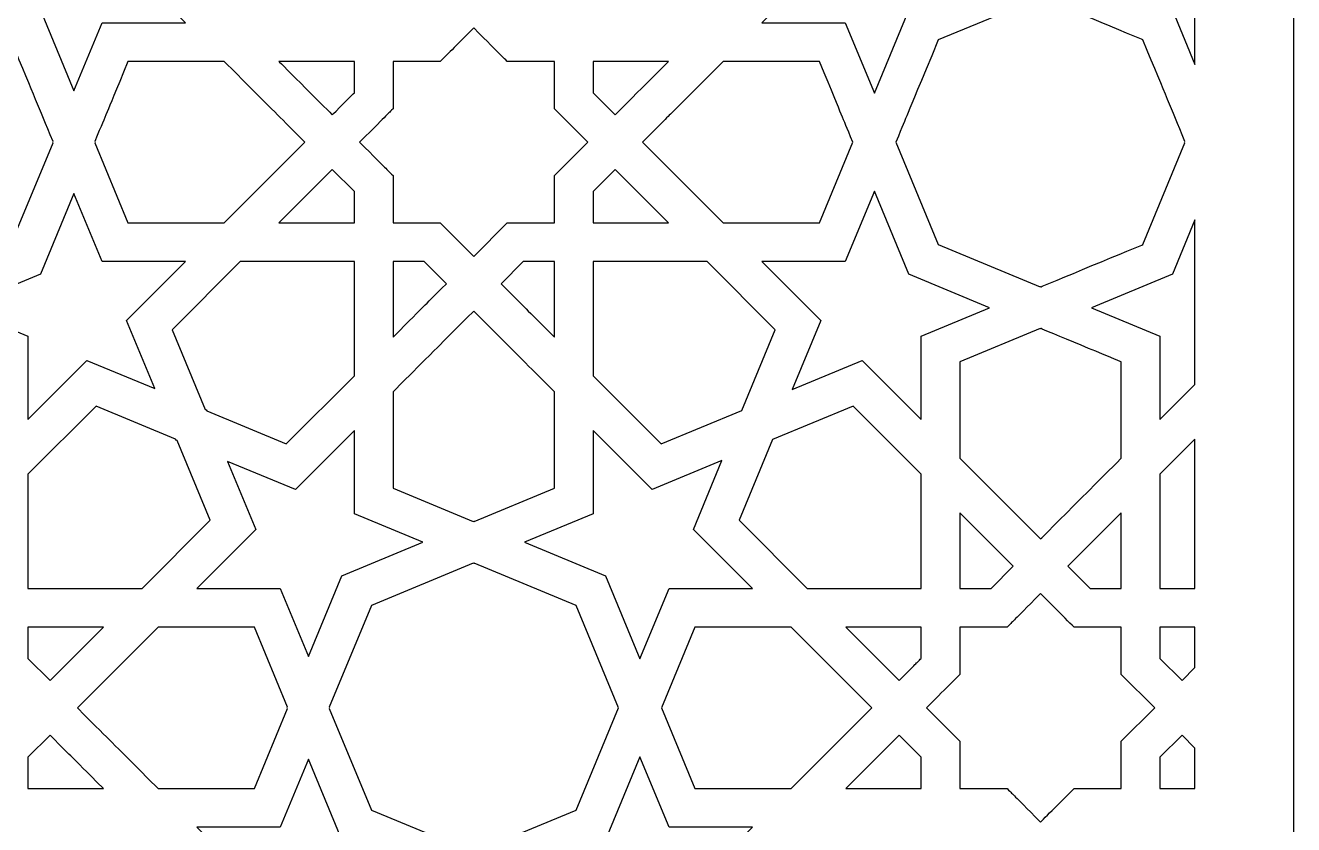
# Model space of a CAD drawing. Header units: millimetres. Extents: x -64 to 64, y -64 to 64.
# Drawn here: x 5.2 to 63.5, y -5.3 to 31.5 of the extents above; entities that cross this region are included whole.
import ezdxf

# ---------------------------------------------------------------- set-up
doc = ezdxf.new("R2010")
doc.units = ezdxf.units.MM
doc.header["$MEASUREMENT"] = 0
doc.layers.add('layer 1', color=7, linetype='Continuous')

msp = doc.modelspace()

# ---------------------------------------------------------------- linework, layer by layer
at = {"layer": 'layer 1', "color": 250}
for points, knots in [([(-63.5, 63.5), (-63.5, 63.5), (-63.5, -63.5), (-63.5, -63.5), (-63.5, -63.5), (-63.5, -63.5), (63.5, -63.5), (63.5, -63.5), (63.5, -63.5), (63.5, -63.5), (63.5, 63.5), (63.5, 63.5), (63.5, 63.5), (63.5, 63.5), (-63.5, 63.5), (-63.5, 63.5)], [0, 0, 0, 0, 0.2, 0.2, 0.2, 0.2, 0.4, 0.4, 0.4, 0.4, 0.6, 0.6, 0.6, 0.6, 1, 1, 1, 1]), ([(5.2818, 38.9008), (5.2818, 38.9008), (7.9961, 36.1848), (7.9961, 36.1848), (7.9961, 36.1848), (7.9961, 36.1848), (11.1199, 37.4798), (11.1199, 37.4798), (11.1199, 37.4798), (11.1199, 37.4798), (9.8178, 34.3327), (9.8178, 34.3327), (9.8178, 34.3327), (9.8178, 34.3327), (12.5314, 31.6174), (12.5314, 31.6174), (12.5314, 31.6174), (12.5314, 31.6174), (8.6942, 31.6174), (8.6942, 31.6174), (8.6942, 31.6174), (8.6942, 31.6174), (7.396, 28.4815), (7.396, 28.4815), (7.396, 28.4815), (7.396, 28.4815), (5.8593, 32.1945), (5.8593, 32.1945), (5.8593, 32.1945), (5.8593, 32.1945), (2.1153, 33.7471), (2.1153, 33.7471), (2.1153, 33.7471), (2.1153, 33.7471), (5.2818, 35.0594), (5.2818, 35.0594), (5.2818, 35.0594), (5.2818, 35.0594), (5.2818, 38.9008), (5.2818, 38.9008)], [0, 0, 0, 0, 0.0909091, 0.0909091, 0.0909091, 0.0909091, 0.1818182, 0.1818182, 0.1818182, 0.1818182, 0.2727273, 0.2727273, 0.2727273, 0.2727273, 0.3636364, 0.3636364, 0.3636364, 0.3636364, 0.4545455, 0.4545455, 0.4545455, 0.4545455, 0.5454545, 0.5454545, 0.5454545, 0.5454545, 0.6363636, 0.6363636, 0.6363636, 0.6363636, 0.7272727, 0.7272727, 0.7272727, 0.7272727, 0.8181818, 0.8181818, 0.8181818, 0.8181818, 1, 1, 1, 1]), ([(42.8752, 31.6174), (42.8752, 31.6174), (39.0373, 31.6174), (39.0373, 31.6174), (39.0373, 31.6174), (39.0373, 31.6174), (41.7513, 34.3327), (41.7513, 34.3327), (41.7513, 34.3327), (41.7513, 34.3327), (40.4319, 37.5214), (40.4319, 37.5214), (40.4319, 37.5214), (40.4319, 37.5214), (43.6573, 36.1848), (43.6573, 36.1848), (43.6573, 36.1848), (43.6573, 36.1848), (46.3705, 38.9008), (46.3705, 38.9008), (46.3705, 38.9008), (46.3705, 38.9008), (46.3705, 35.0594), (46.3705, 35.0594), (46.3705, 35.0594), (46.3705, 35.0594), (49.5371, 33.7471), (49.5371, 33.7471), (49.5371, 33.7471), (49.5371, 33.7471), (45.7937, 32.1945), (45.7937, 32.1945), (45.7937, 32.1945), (45.7937, 32.1945), (44.2151, 28.3806), (44.2151, 28.3806), (44.2151, 28.3806), (44.2151, 28.3806), (42.8752, 31.6174), (42.8752, 31.6174)], [0, 0, 0, 0, 0.0909091, 0.0909091, 0.0909091, 0.0909091, 0.1818182, 0.1818182, 0.1818182, 0.1818182, 0.2727273, 0.2727273, 0.2727273, 0.2727273, 0.3636364, 0.3636364, 0.3636364, 0.3636364, 0.4545455, 0.4545455, 0.4545455, 0.4545455, 0.5454545, 0.5454545, 0.5454545, 0.5454545, 0.6363636, 0.6363636, 0.6363636, 0.6363636, 0.7272727, 0.7272727, 0.7272727, 0.7272727, 0.8181818, 0.8181818, 0.8181818, 0.8181818, 1, 1, 1, 1]), ([(58.9587, 29.7018), (58.9587, 29.7018), (57.9268, 32.1945), (57.9268, 32.1945), (57.9268, 32.1945), (57.9268, 32.1945), (54.1831, 33.7471), (54.1831, 33.7471), (54.1831, 33.7471), (54.1831, 33.7471), (57.3497, 35.0594), (57.3497, 35.0594), (57.3497, 35.0594), (57.3497, 35.0594), (57.3497, 38.9008), (57.3497, 38.9008), (57.3497, 38.9008), (57.3497, 38.9008), (58.9587, 37.2907), (58.9587, 37.2907), (58.9587, 37.2907), (58.9587, 37.2907), (58.9587, 29.7018), (58.9587, 29.7018)], [0, 0, 0, 0, 0.1428571, 0.1428571, 0.1428571, 0.1428571, 0.2857143, 0.2857143, 0.2857143, 0.2857143, 0.4285714, 0.4285714, 0.4285714, 0.4285714, 0.5714286, 0.5714286, 0.5714286, 0.5714286, 0.7142857, 0.7142857, 0.7142857, 0.7142857, 1, 1, 1, 1]), ([(6.4336, 26.089), (6.4336, 26.089), (4.499, 21.4122), (4.499, 21.4122), (4.499, 21.4122), (4.4771, 21.403), (-0.1647, 19.4793), (-0.1866, 19.4705), (-0.1866, 19.4705), (-0.1866, 19.4705), (-0.2074, 19.479), (-0.2074, 19.479), (-0.2074, 19.479), (-0.2074, 19.479), (-0.2286, 19.4705), (-0.2286, 19.4705), (-0.2286, 19.4705), (-0.2286, 19.4705), (-4.9142, 21.4122), (-4.9142, 21.4122), (-4.9142, 21.4122), (-4.9142, 21.4122), (-6.8629, 26.1225), (-6.8629, 26.1225), (-6.8629, 26.1225), (-6.1969, 27.7326), (-6.664, 26.6033), (-4.9138, 30.8331), (-4.9138, 30.8331), (-4.9138, 30.8331), (-0.2074, 32.7836), (-0.2074, 32.7836), (-0.2074, 32.7836), (-0.1503, 32.76), (4.4418, 30.8568), (4.499, 30.8331), (4.499, 30.8331), (5.6504, 28.0494), (5.7291, 27.8589), (6.4336, 26.156), (6.4336, 26.156), (6.4336, 26.156), (6.4199, 26.1225), (6.4199, 26.1225), (6.4199, 26.1225), (6.4199, 26.1225), (6.4336, 26.089), (6.4336, 26.089)], [0, 0, 0, 0, 0.0769231, 0.0769231, 0.0769231, 0.0769231, 0.1538462, 0.1538462, 0.1538462, 0.1538462, 0.2307692, 0.2307692, 0.2307692, 0.2307692, 0.3076923, 0.3076923, 0.3076923, 0.3076923, 0.3846154, 0.3846154, 0.3846154, 0.3846154, 0.4615385, 0.4615385, 0.4615385, 0.4615385, 0.5384615, 0.5384615, 0.5384615, 0.5384615, 0.6153846, 0.6153846, 0.6153846, 0.6153846, 0.6923077, 0.6923077, 0.6923077, 0.6923077, 0.7692308, 0.7692308, 0.7692308, 0.7692308, 0.8461538, 0.8461538, 0.8461538, 0.8461538, 1, 1, 1, 1]), ([(58.5015, 26.089), (58.5015, 26.089), (56.5665, 21.4122), (56.5665, 21.4122), (56.5665, 21.4122), (56.5446, 21.403), (51.9031, 19.4793), (51.8813, 19.4705), (51.8813, 19.4705), (51.8813, 19.4705), (51.8601, 19.479), (51.8601, 19.479), (51.8601, 19.479), (51.8601, 19.479), (51.8393, 19.4705), (51.8393, 19.4705), (51.8393, 19.4705), (51.8393, 19.4705), (47.1533, 21.4122), (47.1533, 21.4122), (47.1533, 21.4122), (47.1533, 21.4122), (45.2046, 26.1225), (45.2046, 26.1225), (45.2046, 26.1225), (45.8706, 27.7326), (45.4036, 26.6033), (47.1537, 30.8331), (47.1537, 30.8331), (47.1537, 30.8331), (51.8601, 32.7836), (51.8601, 32.7836), (51.8601, 32.7836), (51.9172, 32.76), (56.5094, 30.8568), (56.5665, 30.8331), (56.5665, 30.8331), (57.7183, 28.0494), (57.797, 27.8589), (58.5015, 26.156), (58.5015, 26.156), (58.5015, 26.156), (58.4874, 26.1225), (58.4874, 26.1225), (58.4874, 26.1225), (58.4874, 26.1225), (58.5015, 26.089), (58.5015, 26.089)], [0, 0, 0, 0, 0.0769231, 0.0769231, 0.0769231, 0.0769231, 0.1538462, 0.1538462, 0.1538462, 0.1538462, 0.2307692, 0.2307692, 0.2307692, 0.2307692, 0.3076923, 0.3076923, 0.3076923, 0.3076923, 0.3846154, 0.3846154, 0.3846154, 0.3846154, 0.4615385, 0.4615385, 0.4615385, 0.4615385, 0.5384615, 0.5384615, 0.5384615, 0.5384615, 0.6153846, 0.6153846, 0.6153846, 0.6153846, 0.6923077, 0.6923077, 0.6923077, 0.6923077, 0.7692308, 0.7692308, 0.7692308, 0.7692308, 0.8461538, 0.8461538, 0.8461538, 0.8461538, 1, 1, 1, 1]), ([(24.2471, 29.8376), (24.6345, 30.2256), (24.3882, 29.9787), (25.7845, 31.3764), (25.7845, 31.3764), (27.1812, 29.9787), (26.9346, 30.2256), (27.3219, 29.8376), (27.3219, 29.8376), (27.3219, 29.8376), (29.4961, 29.8376), (29.4961, 29.8376), (29.4961, 29.8376), (29.4961, 29.8376), (29.4961, 27.6624), (29.4961, 27.6624), (29.4961, 27.6624), (29.8542, 27.3036), (29.5554, 27.6027), (31.0342, 26.1225), (31.0342, 26.1225), (31.0342, 26.1225), (29.4961, 24.584), (29.4961, 24.584), (29.4961, 24.584), (29.4961, 23.2911), (29.4961, 23.6986), (29.4961, 22.4084), (29.4961, 22.4084), (27.577, 22.4084), (28.0734, 22.4084), (27.3216, 22.4084), (27.3216, 22.4084), (27.3216, 22.4084), (25.7845, 20.8693), (25.7845, 20.8693), (25.7845, 20.8693), (25.7845, 20.8693), (24.2478, 22.4084), (24.2478, 22.4084), (24.2478, 22.4084), (23.4954, 22.4084), (23.9931, 22.4084), (22.0733, 22.4084), (22.0733, 22.4084), (22.0733, 23.6933), (22.0733, 23.2939), (22.0733, 24.584), (22.0733, 24.584), (21.6856, 24.9717), (21.9325, 24.7244), (20.5355, 26.1225), (20.5355, 26.1225), (22.031, 27.6186), (21.6972, 27.2849), (22.0733, 27.6613), (22.0733, 27.6613), (22.0733, 28.9546), (22.0733, 28.5468), (22.0733, 29.8376), (22.0733, 29.8376), (23.3578, 29.8376), (22.9581, 29.8376), (24.2471, 29.8376)], [0, 0, 0, 0, 0.0588235, 0.0588235, 0.0588235, 0.0588235, 0.1176471, 0.1176471, 0.1176471, 0.1176471, 0.1764706, 0.1764706, 0.1764706, 0.1764706, 0.2352941, 0.2352941, 0.2352941, 0.2352941, 0.2941176, 0.2941176, 0.2941176, 0.2941176, 0.3529412, 0.3529412, 0.3529412, 0.3529412, 0.4117647, 0.4117647, 0.4117647, 0.4117647, 0.4705882, 0.4705882, 0.4705882, 0.4705882, 0.5294118, 0.5294118, 0.5294118, 0.5294118, 0.5882353, 0.5882353, 0.5882353, 0.5882353, 0.6470588, 0.6470588, 0.6470588, 0.6470588, 0.7058824, 0.7058824, 0.7058824, 0.7058824, 0.7647059, 0.7647059, 0.7647059, 0.7647059, 0.8235294, 0.8235294, 0.8235294, 0.8235294, 0.8823529, 0.8823529, 0.8823529, 0.8823529, 1, 1, 1, 1]), ([(8.3584, 26.156), (9.017, 27.7481), (8.6907, 26.9593), (9.8817, 29.8376), (9.8817, 29.8376), (9.8817, 29.8376), (14.3094, 29.8376), (14.3094, 29.8376), (14.3094, 29.8376), (17.1916, 26.9529), (16.3858, 27.7594), (18.0217, 26.1225), (18.0217, 26.1225), (18.0217, 26.1225), (14.3094, 22.4077), (14.3094, 22.4077), (14.3094, 22.4077), (14.3094, 22.4077), (9.8817, 22.4077), (9.8817, 22.4077), (9.8817, 22.4077), (9.8817, 22.4077), (8.3584, 26.089), (8.3584, 26.089), (8.3584, 26.089), (8.3584, 26.089), (8.3725, 26.1225), (8.3725, 26.1225), (8.3725, 26.1225), (8.3725, 26.1225), (8.3584, 26.156), (8.3584, 26.156)], [0, 0, 0, 0, 0.1111111, 0.1111111, 0.1111111, 0.1111111, 0.2222222, 0.2222222, 0.2222222, 0.2222222, 0.3333333, 0.3333333, 0.3333333, 0.3333333, 0.4444444, 0.4444444, 0.4444444, 0.4444444, 0.5555556, 0.5555556, 0.5555556, 0.5555556, 0.6666667, 0.6666667, 0.6666667, 0.6666667, 0.7777778, 0.7777778, 0.7777778, 0.7777778, 1, 1, 1, 1]), ([(20.295, 28.3979), (20.2445, 28.3475), (19.3294, 27.4309), (19.2786, 27.3801), (19.2786, 27.3801), (19.2285, 27.4306), (16.8737, 29.7875), (16.8236, 29.8376), (16.8236, 29.8376), (16.8236, 29.8376), (20.295, 29.8376), (20.295, 29.8376), (20.295, 29.8376), (20.295, 29.8376), (20.295, 28.3979), (20.295, 28.3979)], [0, 0, 0, 0, 0.2, 0.2, 0.2, 0.2, 0.4, 0.4, 0.4, 0.4, 0.6, 0.6, 0.6, 0.6, 1, 1, 1, 1]), ([(34.7454, 29.8376), (34.6915, 29.7836), (32.3455, 27.4355), (32.2912, 27.3812), (32.2912, 27.3812), (32.2407, 27.4316), (31.3242, 28.3489), (31.2741, 28.399), (31.2741, 28.399), (31.2741, 28.399), (31.2741, 29.8376), (31.2741, 29.8376), (31.2741, 29.8376), (31.2741, 29.8376), (34.7454, 29.8376), (34.7454, 29.8376)], [0, 0, 0, 0, 0.2, 0.2, 0.2, 0.2, 0.4, 0.4, 0.4, 0.4, 0.6, 0.6, 0.6, 0.6, 1, 1, 1, 1]), ([(37.2597, 29.8376), (37.2597, 29.8376), (41.6878, 29.8376), (41.6878, 29.8376), (41.6878, 29.8376), (42.9242, 26.8496), (42.6233, 27.5766), (43.2248, 26.1225), (43.2248, 26.1225), (43.2248, 26.1225), (41.6878, 22.4084), (41.6878, 22.4084), (41.6878, 22.4084), (41.6878, 22.4084), (37.2597, 22.4084), (37.2597, 22.4084), (37.2597, 22.4084), (37.2597, 22.4084), (33.5481, 26.1225), (33.5481, 26.1225), (33.5481, 26.1225), (35.2912, 27.8673), (34.3535, 26.9286), (37.2597, 29.8376)], [0, 0, 0, 0, 0.1428571, 0.1428571, 0.1428571, 0.1428571, 0.2857143, 0.2857143, 0.2857143, 0.2857143, 0.4285714, 0.4285714, 0.4285714, 0.4285714, 0.5714286, 0.5714286, 0.5714286, 0.5714286, 0.7142857, 0.7142857, 0.7142857, 0.7142857, 1, 1, 1, 1]), ([(19.2786, 24.8645), (19.2786, 24.8645), (20.295, 23.8467), (20.295, 23.8467), (20.295, 23.8467), (20.295, 23.8467), (20.295, 22.4084), (20.295, 22.4084), (20.295, 22.4084), (20.295, 22.4084), (16.824, 22.4077), (16.824, 22.4077), (16.824, 22.4077), (16.824, 22.4077), (19.2786, 24.8645), (19.2786, 24.8645)], [0, 0, 0, 0, 0.2, 0.2, 0.2, 0.2, 0.4, 0.4, 0.4, 0.4, 0.6, 0.6, 0.6, 0.6, 1, 1, 1, 1]), ([(32.2908, 24.8645), (32.2908, 24.8645), (32.2912, 24.8638), (32.2912, 24.8638), (32.2912, 24.8638), (32.2912, 24.8638), (32.2915, 24.8645), (32.2915, 24.8645), (32.2915, 24.8645), (32.2915, 24.8645), (34.7454, 22.4084), (34.7454, 22.4084), (34.7454, 22.4084), (34.7454, 22.4084), (31.2741, 22.4084), (31.2741, 22.4084), (31.2741, 22.4084), (31.2741, 22.4084), (31.2741, 23.8467), (31.2741, 23.8467), (31.2741, 23.8467), (31.2741, 23.8467), (32.2908, 24.8645), (32.2908, 24.8645)], [0, 0, 0, 0, 0.1428571, 0.1428571, 0.1428571, 0.1428571, 0.2857143, 0.2857143, 0.2857143, 0.2857143, 0.4285714, 0.4285714, 0.4285714, 0.4285714, 0.5714286, 0.5714286, 0.5714286, 0.5714286, 0.7142857, 0.7142857, 0.7142857, 0.7142857, 1, 1, 1, 1]), ([(8.6942, 20.628), (8.6942, 20.628), (12.5314, 20.628), (12.5314, 20.628), (12.5314, 20.628), (12.5314, 20.628), (9.8178, 17.9126), (9.8178, 17.9126), (9.8178, 17.9126), (9.8178, 17.9126), (11.1114, 14.7863), (11.1114, 14.7863), (11.1114, 14.7863), (11.1114, 14.7863), (7.9961, 16.0778), (7.9961, 16.0778), (7.9961, 16.0778), (7.9961, 16.0778), (5.2818, 13.3618), (5.2818, 13.3618), (5.2818, 13.3618), (5.2818, 13.8458), (5.2818, 16.733), (5.2818, 17.2029), (5.2818, 17.2029), (5.2818, 17.2029), (2.1368, 18.5071), (2.1368, 18.5071), (2.1368, 18.5071), (2.1368, 18.5071), (5.8593, 20.0505), (5.8593, 20.0505), (5.8593, 20.0505), (5.8593, 20.0505), (7.396, 23.7638), (7.396, 23.7638), (7.396, 23.7638), (7.396, 23.7638), (8.6942, 20.628), (8.6942, 20.628)], [0, 0, 0, 0, 0.0909091, 0.0909091, 0.0909091, 0.0909091, 0.1818182, 0.1818182, 0.1818182, 0.1818182, 0.2727273, 0.2727273, 0.2727273, 0.2727273, 0.3636364, 0.3636364, 0.3636364, 0.3636364, 0.4545455, 0.4545455, 0.4545455, 0.4545455, 0.5454545, 0.5454545, 0.5454545, 0.5454545, 0.6363636, 0.6363636, 0.6363636, 0.6363636, 0.7272727, 0.7272727, 0.7272727, 0.7272727, 0.8181818, 0.8181818, 0.8181818, 0.8181818, 1, 1, 1, 1]), ([(46.3705, 17.2029), (46.3705, 16.7192), (46.3705, 13.8335), (46.3705, 13.3618), (46.3705, 13.3618), (46.3705, 13.3618), (43.6566, 16.0778), (43.6566, 16.0778), (43.6566, 16.0778), (43.6566, 16.0778), (40.4407, 14.7447), (40.4407, 14.7447), (40.4407, 14.7447), (40.4407, 14.7447), (41.752, 17.9119), (41.752, 17.9119), (41.752, 17.9119), (41.752, 17.9119), (39.0373, 20.6287), (39.0373, 20.6287), (39.0373, 20.6287), (39.5213, 20.6287), (42.4057, 20.6287), (42.8752, 20.6287), (42.8752, 20.6287), (42.8752, 20.6287), (44.2147, 23.8644), (44.2147, 23.8644), (44.2147, 23.8644), (44.2147, 23.8644), (45.7934, 20.0505), (45.7934, 20.0505), (45.7934, 20.0505), (45.7934, 20.0505), (49.5159, 18.5071), (49.5159, 18.5071), (49.5159, 18.5071), (49.5159, 18.5071), (46.3705, 17.2029), (46.3705, 17.2029)], [0, 0, 0, 0, 0.0909091, 0.0909091, 0.0909091, 0.0909091, 0.1818182, 0.1818182, 0.1818182, 0.1818182, 0.2727273, 0.2727273, 0.2727273, 0.2727273, 0.3636364, 0.3636364, 0.3636364, 0.3636364, 0.4545455, 0.4545455, 0.4545455, 0.4545455, 0.5454545, 0.5454545, 0.5454545, 0.5454545, 0.6363636, 0.6363636, 0.6363636, 0.6363636, 0.7272727, 0.7272727, 0.7272727, 0.7272727, 0.8181818, 0.8181818, 0.8181818, 0.8181818, 1, 1, 1, 1]), ([(58.9587, 14.9719), (58.9587, 14.9719), (57.3497, 13.3618), (57.3497, 13.3618), (57.3497, 13.3618), (57.3497, 13.8458), (57.3497, 16.733), (57.3497, 17.2029), (57.3497, 17.2029), (57.3497, 17.2029), (54.2043, 18.5071), (54.2043, 18.5071), (54.2043, 18.5071), (54.2043, 18.5071), (57.9268, 20.0505), (57.9268, 20.0505), (57.9268, 20.0505), (57.9268, 20.0505), (58.9587, 22.5432), (58.9587, 22.5432), (58.9587, 22.5432), (58.9587, 22.5432), (58.9587, 14.9719), (58.9587, 14.9719)], [0, 0, 0, 0, 0.1428571, 0.1428571, 0.1428571, 0.1428571, 0.2857143, 0.2857143, 0.2857143, 0.2857143, 0.4285714, 0.4285714, 0.4285714, 0.4285714, 0.5714286, 0.5714286, 0.5714286, 0.5714286, 0.7142857, 0.7142857, 0.7142857, 0.7142857, 1, 1, 1, 1]), ([(20.295, 20.6287), (20.295, 20.6287), (20.295, 15.3751), (20.295, 15.3751), (20.295, 15.3751), (20.295, 15.3751), (17.1644, 12.2417), (17.1644, 12.2417), (17.1644, 12.2417), (17.1644, 12.2417), (13.5033, 13.759), (13.5033, 13.759), (13.5033, 13.759), (13.5033, 13.759), (13.4849, 13.8024), (13.4849, 13.8024), (13.4849, 13.8024), (13.4849, 13.8024), (13.4345, 13.8236), (13.4345, 13.8236), (13.4345, 13.8236), (13.4345, 13.8236), (11.9151, 17.4946), (11.9151, 17.4946), (11.9151, 17.4946), (11.9151, 17.4946), (15.046, 20.628), (15.046, 20.628), (15.046, 20.628), (15.046, 20.628), (20.295, 20.6287), (20.295, 20.6287)], [0, 0, 0, 0, 0.1111111, 0.1111111, 0.1111111, 0.1111111, 0.2222222, 0.2222222, 0.2222222, 0.2222222, 0.3333333, 0.3333333, 0.3333333, 0.3333333, 0.4444444, 0.4444444, 0.4444444, 0.4444444, 0.5555556, 0.5555556, 0.5555556, 0.5555556, 0.6666667, 0.6666667, 0.6666667, 0.6666667, 0.7777778, 0.7777778, 0.7777778, 0.7777778, 1, 1, 1, 1]), ([(22.0733, 17.1542), (22.0733, 17.1542), (22.0733, 20.6287), (22.0733, 20.6287), (22.0733, 20.6287), (22.0733, 20.6287), (23.5105, 20.6287), (23.5105, 20.6287), (23.5105, 20.6287), (23.5105, 20.6287), (24.5276, 19.6106), (24.5276, 19.6106), (24.5276, 19.6106), (23.2519, 18.3339), (23.7779, 18.8602), (22.0733, 17.1542)], [0, 0, 0, 0, 0.2, 0.2, 0.2, 0.2, 0.4, 0.4, 0.4, 0.4, 0.6, 0.6, 0.6, 0.6, 1, 1, 1, 1]), ([(27.0415, 19.6106), (27.0415, 19.6106), (28.0589, 20.6287), (28.0589, 20.6287), (28.0589, 20.6287), (28.0589, 20.6287), (29.4961, 20.6287), (29.4961, 20.6287), (29.4961, 20.6287), (29.4961, 20.6287), (29.4961, 17.1542), (29.4961, 17.1542), (29.4961, 17.1542), (27.7675, 18.8842), (28.321, 18.3303), (27.0415, 19.6106)], [0, 0, 0, 0, 0.2, 0.2, 0.2, 0.2, 0.4, 0.4, 0.4, 0.4, 0.6, 0.6, 0.6, 0.6, 1, 1, 1, 1]), ([(36.5234, 20.6287), (36.5234, 20.6287), (39.6543, 17.495), (39.6543, 17.495), (39.6543, 17.495), (39.6543, 17.495), (38.1169, 13.7806), (38.1169, 13.7806), (38.1169, 13.7806), (38.1169, 13.7806), (34.405, 12.2417), (34.405, 12.2417), (34.405, 12.2417), (34.405, 12.2417), (31.2741, 15.3751), (31.2741, 15.3751), (31.2741, 15.3751), (31.2741, 15.3751), (31.2741, 20.6287), (31.2741, 20.6287), (31.2741, 20.6287), (31.2741, 20.6287), (36.5234, 20.6287), (36.5234, 20.6287)], [0, 0, 0, 0, 0.1428571, 0.1428571, 0.1428571, 0.1428571, 0.2857143, 0.2857143, 0.2857143, 0.2857143, 0.4285714, 0.4285714, 0.4285714, 0.4285714, 0.5714286, 0.5714286, 0.5714286, 0.5714286, 0.7142857, 0.7142857, 0.7142857, 0.7142857, 1, 1, 1, 1]), ([(25.7842, 18.3526), (25.7842, 18.3526), (25.7845, 18.3522), (25.7845, 18.3522), (25.7845, 18.3522), (25.7845, 18.3522), (25.7849, 18.3526), (25.7849, 18.3526), (25.7849, 18.3526), (27.6782, 16.4578), (26.7899, 17.3468), (29.4961, 14.6378), (29.4961, 14.6378), (29.4961, 14.6378), (29.4961, 10.2062), (29.4961, 10.2062), (29.4961, 10.2062), (29.4961, 10.2062), (25.805, 8.6762), (25.805, 8.6762), (25.805, 8.6762), (25.805, 8.6762), (25.7845, 8.685), (25.7845, 8.685), (25.7845, 8.685), (25.7845, 8.685), (25.7641, 8.6762), (25.7641, 8.6762), (25.7641, 8.6762), (25.7641, 8.6762), (22.0733, 10.2062), (22.0733, 10.2062), (22.0733, 10.2062), (22.0733, 10.2062), (22.0733, 14.6378), (22.0733, 14.6378), (22.0733, 14.6378), (24.7816, 17.3489), (23.9441, 16.5107), (25.7842, 18.3526)], [0, 0, 0, 0, 0.0909091, 0.0909091, 0.0909091, 0.0909091, 0.1818182, 0.1818182, 0.1818182, 0.1818182, 0.2727273, 0.2727273, 0.2727273, 0.2727273, 0.3636364, 0.3636364, 0.3636364, 0.3636364, 0.4545455, 0.4545455, 0.4545455, 0.4545455, 0.5454545, 0.5454545, 0.5454545, 0.5454545, 0.6363636, 0.6363636, 0.6363636, 0.6363636, 0.7272727, 0.7272727, 0.7272727, 0.7272727, 0.8181818, 0.8181818, 0.8181818, 0.8181818, 1, 1, 1, 1]), ([(55.5717, 11.5824), (55.511, 11.5214), (51.9211, 7.928), (51.8601, 7.8673), (51.8601, 7.8673), (51.8601, 7.8673), (48.1485, 11.5824), (48.1485, 11.5824), (48.1485, 11.5824), (48.1485, 11.5824), (48.1485, 16.0143), (48.1485, 16.0143), (48.1485, 16.0143), (48.1485, 16.0143), (51.8393, 17.544), (51.8393, 17.544), (51.8393, 17.544), (51.8393, 17.544), (51.8601, 17.5352), (51.8601, 17.5352), (51.8601, 17.5352), (51.8601, 17.5352), (51.8813, 17.544), (51.8813, 17.544), (51.8813, 17.544), (51.9028, 17.5352), (55.5502, 16.0235), (55.5717, 16.0143), (55.5717, 16.0143), (55.5717, 16.0143), (55.5717, 11.5824), (55.5717, 11.5824)], [0, 0, 0, 0, 0.1111111, 0.1111111, 0.1111111, 0.1111111, 0.2222222, 0.2222222, 0.2222222, 0.2222222, 0.3333333, 0.3333333, 0.3333333, 0.3333333, 0.4444444, 0.4444444, 0.4444444, 0.4444444, 0.5555556, 0.5555556, 0.5555556, 0.5555556, 0.6666667, 0.6666667, 0.6666667, 0.6666667, 0.7777778, 0.7777778, 0.7777778, 0.7777778, 1, 1, 1, 1]), ([(12.0735, 12.4612), (12.0735, 12.4612), (12.0918, 12.4171), (12.0918, 12.4171), (12.0918, 12.4171), (12.0918, 12.4171), (12.143, 12.3959), (12.143, 12.3959), (12.143, 12.3959), (12.143, 12.3959), (13.6617, 8.7256), (13.6617, 8.7256), (13.6617, 8.7256), (13.6617, 8.7256), (10.5311, 5.5919), (10.5311, 5.5919), (10.5311, 5.5919), (10.5311, 5.5919), (5.2818, 5.5919), (5.2818, 5.5919), (5.2818, 5.5919), (5.2818, 5.5919), (5.2818, 10.8454), (5.2818, 10.8454), (5.2818, 10.8454), (5.2818, 10.8454), (8.4127, 13.9785), (8.4127, 13.9785), (8.4127, 13.9785), (8.4127, 13.9785), (12.0735, 12.4612), (12.0735, 12.4612)], [0, 0, 0, 0, 0.1111111, 0.1111111, 0.1111111, 0.1111111, 0.2222222, 0.2222222, 0.2222222, 0.2222222, 0.3333333, 0.3333333, 0.3333333, 0.3333333, 0.4444444, 0.4444444, 0.4444444, 0.4444444, 0.5555556, 0.5555556, 0.5555556, 0.5555556, 0.6666667, 0.6666667, 0.6666667, 0.6666667, 0.7777778, 0.7777778, 0.7777778, 0.7777778, 1, 1, 1, 1]), ([(41.1212, 5.5919), (41.1212, 5.5919), (37.991, 8.7253), (37.991, 8.7253), (37.991, 8.7253), (37.991, 8.7253), (39.528, 12.4404), (39.528, 12.4404), (39.528, 12.4404), (39.528, 12.4404), (43.2396, 13.9785), (43.2396, 13.9785), (43.2396, 13.9785), (43.2396, 13.9785), (46.3705, 10.8454), (46.3705, 10.8454), (46.3705, 10.8454), (46.3705, 10.8454), (46.3705, 5.5919), (46.3705, 5.5919), (46.3705, 5.5919), (46.3705, 5.5919), (41.1212, 5.5919), (41.1212, 5.5919)], [0, 0, 0, 0, 0.1428571, 0.1428571, 0.1428571, 0.1428571, 0.2857143, 0.2857143, 0.2857143, 0.2857143, 0.4285714, 0.4285714, 0.4285714, 0.4285714, 0.5714286, 0.5714286, 0.5714286, 0.5714286, 0.7142857, 0.7142857, 0.7142857, 0.7142857, 1, 1, 1, 1]), ([(23.4407, 7.7131), (23.4407, 7.7131), (19.7178, 6.1697), (19.7178, 6.1697), (19.7178, 6.1697), (19.7178, 6.1697), (18.1808, 2.4564), (18.1808, 2.4564), (18.1808, 2.4564), (18.1808, 2.4564), (16.8829, 5.5919), (16.8829, 5.5919), (16.8829, 5.5919), (16.4024, 5.5919), (13.5255, 5.5919), (13.045, 5.5919), (13.045, 5.5919), (13.045, 5.5919), (15.7589, 8.3083), (15.7589, 8.3083), (15.7589, 8.3083), (15.7589, 8.3083), (14.4653, 11.4339), (14.4653, 11.4339), (14.4653, 11.4339), (14.4653, 11.4339), (17.5817, 10.1427), (17.5817, 10.1427), (17.5817, 10.1427), (17.5817, 10.1427), (20.295, 12.8584), (20.295, 12.8584), (20.295, 12.8584), (20.295, 12.8584), (20.295, 9.0174), (20.295, 9.0174), (20.295, 9.0174), (20.295, 9.0174), (23.4407, 7.7131), (23.4407, 7.7131)], [0, 0, 0, 0, 0.0909091, 0.0909091, 0.0909091, 0.0909091, 0.1818182, 0.1818182, 0.1818182, 0.1818182, 0.2727273, 0.2727273, 0.2727273, 0.2727273, 0.3636364, 0.3636364, 0.3636364, 0.3636364, 0.4545455, 0.4545455, 0.4545455, 0.4545455, 0.5454545, 0.5454545, 0.5454545, 0.5454545, 0.6363636, 0.6363636, 0.6363636, 0.6363636, 0.7272727, 0.7272727, 0.7272727, 0.7272727, 0.8181818, 0.8181818, 0.8181818, 0.8181818, 1, 1, 1, 1]), ([(33.988, 10.1427), (33.988, 10.1427), (37.2043, 11.4759), (37.2043, 11.4759), (37.2043, 11.4759), (37.2043, 11.4759), (35.8934, 8.3072), (35.8934, 8.3072), (35.8934, 8.3072), (35.8934, 8.3072), (38.6073, 5.5919), (38.6073, 5.5919), (38.6073, 5.5919), (38.1233, 5.5919), (35.239, 5.5919), (34.7694, 5.5919), (34.7694, 5.5919), (34.7694, 5.5919), (33.4299, 2.3555), (33.4299, 2.3555), (33.4299, 2.3555), (33.4299, 2.3555), (31.8512, 6.1697), (31.8512, 6.1697), (31.8512, 6.1697), (31.8512, 6.1697), (28.1287, 7.7131), (28.1287, 7.7131), (28.1287, 7.7131), (28.1287, 7.7131), (31.2741, 9.0174), (31.2741, 9.0174), (31.2741, 9.0174), (31.2741, 9.0174), (31.2741, 12.8584), (31.2741, 12.8584), (31.2741, 12.8584), (31.2741, 12.8584), (33.988, 10.1427), (33.988, 10.1427)], [0, 0, 0, 0, 0.0909091, 0.0909091, 0.0909091, 0.0909091, 0.1818182, 0.1818182, 0.1818182, 0.1818182, 0.2727273, 0.2727273, 0.2727273, 0.2727273, 0.3636364, 0.3636364, 0.3636364, 0.3636364, 0.4545455, 0.4545455, 0.4545455, 0.4545455, 0.5454545, 0.5454545, 0.5454545, 0.5454545, 0.6363636, 0.6363636, 0.6363636, 0.6363636, 0.7272727, 0.7272727, 0.7272727, 0.7272727, 0.8181818, 0.8181818, 0.8181818, 0.8181818, 1, 1, 1, 1]), ([(58.9587, 5.5919), (58.9587, 5.5919), (57.3497, 5.5919), (57.3497, 5.5919), (57.3497, 5.5919), (57.3497, 5.5919), (57.3497, 10.8454), (57.3497, 10.8454), (57.3497, 10.8454), (57.3497, 10.8454), (58.9587, 12.4559), (58.9587, 12.4559), (58.9587, 12.4559), (58.9587, 12.4559), (58.9587, 5.5919), (58.9587, 5.5919)], [0, 0, 0, 0, 0.2, 0.2, 0.2, 0.2, 0.4, 0.4, 0.4, 0.4, 0.6, 0.6, 0.6, 0.6, 1, 1, 1, 1]), ([(48.1485, 9.0657), (48.1485, 9.0657), (50.6032, 6.6093), (50.6032, 6.6093), (50.6032, 6.6093), (50.6032, 6.6093), (49.5868, 5.5919), (49.5868, 5.5919), (49.5868, 5.5919), (49.5868, 5.5919), (48.1485, 5.5919), (48.1485, 5.5919), (48.1485, 5.5919), (48.1485, 5.5919), (48.1485, 9.0657), (48.1485, 9.0657)], [0, 0, 0, 0, 0.2, 0.2, 0.2, 0.2, 0.4, 0.4, 0.4, 0.4, 0.6, 0.6, 0.6, 0.6, 1, 1, 1, 1]), ([(53.117, 6.6093), (53.117, 6.6093), (55.5717, 9.0657), (55.5717, 9.0657), (55.5717, 9.0657), (55.5717, 9.0657), (55.5717, 5.5919), (55.5717, 5.5919), (55.5717, 5.5919), (55.5717, 5.5919), (54.1338, 5.5919), (54.1338, 5.5919), (54.1338, 5.5919), (54.1338, 5.5919), (53.117, 6.6093), (53.117, 6.6093)], [0, 0, 0, 0, 0.2, 0.2, 0.2, 0.2, 0.4, 0.4, 0.4, 0.4, 0.6, 0.6, 0.6, 0.6, 1, 1, 1, 1]), ([(21.0781, -4.6126), (21.0781, -4.6126), (19.1431, 0.0642), (19.1431, 0.0642), (19.1431, 0.0642), (19.1431, 0.0642), (19.1572, 0.0977), (19.1572, 0.0977), (19.1572, 0.0977), (19.1572, 0.0977), (19.1431, 0.1312), (19.1431, 0.1312), (19.1431, 0.1312), (19.1431, 0.1312), (21.0781, 4.8084), (21.0781, 4.8084), (21.0781, 4.8084), (21.0781, 4.8084), (25.7634, 6.7504), (25.7634, 6.7504), (25.7634, 6.7504), (25.7634, 6.7504), (25.7845, 6.7416), (25.7845, 6.7416), (25.7845, 6.7416), (25.7845, 6.7416), (25.8053, 6.7504), (25.8053, 6.7504), (25.8053, 6.7504), (25.8053, 6.7504), (30.4913, 4.8084), (30.4913, 4.8084), (30.4913, 4.8084), (30.4913, 4.8084), (32.44, 0.0977), (32.44, 0.0977), (32.44, 0.0977), (32.44, 0.0977), (30.4913, -4.6126), (30.4913, -4.6126), (30.4913, -4.6126), (30.4913, -4.6126), (25.7845, -6.5631), (25.7845, -6.5631), (25.7845, -6.5631), (25.7845, -6.5631), (21.0781, -4.6126), (21.0781, -4.6126)], [0, 0, 0, 0, 0.0769231, 0.0769231, 0.0769231, 0.0769231, 0.1538462, 0.1538462, 0.1538462, 0.1538462, 0.2307692, 0.2307692, 0.2307692, 0.2307692, 0.3076923, 0.3076923, 0.3076923, 0.3076923, 0.3846154, 0.3846154, 0.3846154, 0.3846154, 0.4615385, 0.4615385, 0.4615385, 0.4615385, 0.5384615, 0.5384615, 0.5384615, 0.5384615, 0.6153846, 0.6153846, 0.6153846, 0.6153846, 0.6923077, 0.6923077, 0.6923077, 0.6923077, 0.7692308, 0.7692308, 0.7692308, 0.7692308, 0.8461538, 0.8461538, 0.8461538, 0.8461538, 1, 1, 1, 1]), ([(53.3975, -3.617), (53.0056, -4.0093), (51.9345, -5.0818), (51.8601, -5.1558), (51.8601, -5.1558), (50.4635, -3.7581), (50.71, -4.0051), (50.3227, -3.617), (50.3227, -3.617), (49.0308, -3.617), (49.4376, -3.617), (48.1485, -3.617), (48.1485, -3.617), (48.1485, -2.3336), (48.1485, -2.7316), (48.1485, -1.4414), (48.1485, -1.4414), (48.1485, -1.4414), (46.6104, 0.0977), (46.6104, 0.0977), (46.6104, 0.0977), (47.3452, 0.8326), (48.1482, 1.6362), (48.1485, 1.6369), (48.1485, 1.6369), (48.1485, 2.9295), (48.1485, 2.5224), (48.1485, 3.8121), (48.1485, 3.8121), (49.433, 3.8121), (49.0333, 3.8121), (50.3227, 3.8121), (50.3227, 3.8121), (50.71, 4.2002), (50.4635, 3.9532), (51.8601, 5.3509), (51.8601, 5.3509), (51.9289, 5.2821), (52.9717, 4.2383), (53.3975, 3.8121), (53.3975, 3.8121), (53.3975, 3.8121), (55.5717, 3.8121), (55.5717, 3.8121), (55.5717, 3.8121), (55.5717, 3.8121), (55.5717, 1.6369), (55.5717, 1.6369), (55.5717, 1.6369), (55.5717, 1.6369), (57.1094, 0.0977), (57.1094, 0.0977), (57.1094, 0.0977), (57.1094, 0.0977), (55.5717, -1.4407), (55.5717, -1.4407), (55.5717, -1.4407), (55.5717, -2.1939), (55.5717, -1.6954), (55.5717, -3.617), (55.5717, -3.617), (54.2869, -3.617), (54.6869, -3.617), (53.3975, -3.617)], [0, 0, 0, 0, 0.0588235, 0.0588235, 0.0588235, 0.0588235, 0.1176471, 0.1176471, 0.1176471, 0.1176471, 0.1764706, 0.1764706, 0.1764706, 0.1764706, 0.2352941, 0.2352941, 0.2352941, 0.2352941, 0.2941176, 0.2941176, 0.2941176, 0.2941176, 0.3529412, 0.3529412, 0.3529412, 0.3529412, 0.4117647, 0.4117647, 0.4117647, 0.4117647, 0.4705882, 0.4705882, 0.4705882, 0.4705882, 0.5294118, 0.5294118, 0.5294118, 0.5294118, 0.5882353, 0.5882353, 0.5882353, 0.5882353, 0.6470588, 0.6470588, 0.6470588, 0.6470588, 0.7058824, 0.7058824, 0.7058824, 0.7058824, 0.7647059, 0.7647059, 0.7647059, 0.7647059, 0.8235294, 0.8235294, 0.8235294, 0.8235294, 0.8823529, 0.8823529, 0.8823529, 0.8823529, 1, 1, 1, 1]), ([(8.7531, 3.8121), (8.7531, 3.8121), (6.2988, 1.3557), (6.2988, 1.3557), (6.2988, 1.3557), (6.2988, 1.3557), (5.2818, 2.3735), (5.2818, 2.3735), (5.2818, 2.3735), (5.2818, 2.3735), (5.2818, 3.8121), (5.2818, 3.8121), (5.2818, 3.8121), (5.2818, 3.8121), (8.7531, 3.8121), (8.7531, 3.8121)], [0, 0, 0, 0, 0.2, 0.2, 0.2, 0.2, 0.4, 0.4, 0.4, 0.4, 0.6, 0.6, 0.6, 0.6, 1, 1, 1, 1]), ([(17.2184, 0.0642), (17.2184, 0.0642), (15.6954, -3.617), (15.6954, -3.617), (15.6954, -3.617), (15.6954, -3.617), (11.2674, -3.617), (11.2674, -3.617), (11.2674, -3.617), (8.6536, -1.0005), (9.4904, -1.838), (7.5558, 0.0977), (7.5558, 0.0977), (7.5558, 0.0977), (11.2674, 3.8121), (11.2674, 3.8121), (11.2674, 3.8121), (11.2674, 3.8121), (15.6954, 3.8121), (15.6954, 3.8121), (15.6954, 3.8121), (15.6954, 3.8121), (17.2184, 0.1312), (17.2184, 0.1312), (17.2184, 0.1312), (17.2184, 0.1312), (17.2046, 0.0977), (17.2046, 0.0977), (17.2046, 0.0977), (17.2046, 0.0977), (17.2184, 0.0642), (17.2184, 0.0642)], [0, 0, 0, 0, 0.1111111, 0.1111111, 0.1111111, 0.1111111, 0.2222222, 0.2222222, 0.2222222, 0.2222222, 0.3333333, 0.3333333, 0.3333333, 0.3333333, 0.4444444, 0.4444444, 0.4444444, 0.4444444, 0.5555556, 0.5555556, 0.5555556, 0.5555556, 0.6666667, 0.6666667, 0.6666667, 0.6666667, 0.7777778, 0.7777778, 0.7777778, 0.7777778, 1, 1, 1, 1]), ([(40.3849, 3.8121), (40.3849, 3.8121), (44.0962, 0.0977), (44.0962, 0.0977), (44.0962, 0.0977), (44.0962, 0.0977), (40.3849, -3.617), (40.3849, -3.617), (40.3849, -3.617), (40.3849, -3.617), (35.9569, -3.617), (35.9569, -3.617), (35.9569, -3.617), (35.9569, -3.617), (34.4198, 0.097), (34.4198, 0.097), (34.4198, 0.097), (34.4198, 0.097), (35.9569, 3.8121), (35.9569, 3.8121), (35.9569, 3.8121), (35.9569, 3.8121), (40.3849, 3.8121), (40.3849, 3.8121)], [0, 0, 0, 0, 0.1428571, 0.1428571, 0.1428571, 0.1428571, 0.2857143, 0.2857143, 0.2857143, 0.2857143, 0.4285714, 0.4285714, 0.4285714, 0.4285714, 0.5714286, 0.5714286, 0.5714286, 0.5714286, 0.7142857, 0.7142857, 0.7142857, 0.7142857, 1, 1, 1, 1]), ([(45.3538, 1.3557), (45.3538, 1.3557), (45.3535, 1.3561), (45.3535, 1.3561), (45.3535, 1.3561), (45.3535, 1.3561), (45.3531, 1.3557), (45.3531, 1.3557), (45.3531, 1.3557), (45.3531, 1.3557), (42.8992, 3.8121), (42.8992, 3.8121), (42.8992, 3.8121), (42.8992, 3.8121), (46.3705, 3.8121), (46.3705, 3.8121), (46.3705, 3.8121), (46.3705, 3.8121), (46.3705, 2.3735), (46.3705, 2.3735), (46.3705, 2.3735), (46.1116, 2.1138), (46.3144, 2.317), (45.3538, 1.3557)], [0, 0, 0, 0, 0.1428571, 0.1428571, 0.1428571, 0.1428571, 0.2857143, 0.2857143, 0.2857143, 0.2857143, 0.4285714, 0.4285714, 0.4285714, 0.4285714, 0.5714286, 0.5714286, 0.5714286, 0.5714286, 0.7142857, 0.7142857, 0.7142857, 0.7142857, 1, 1, 1, 1]), ([(58.9587, 1.9484), (58.9587, 1.9484), (58.3664, 1.3557), (58.3664, 1.3557), (58.3664, 1.3557), (58.3664, 1.3557), (57.3497, 2.3735), (57.3497, 2.3735), (57.3497, 2.3735), (57.3497, 2.3735), (57.3497, 3.8121), (57.3497, 3.8121), (57.3497, 3.8121), (57.3497, 3.8121), (58.9587, 3.8121), (58.9587, 3.8121), (58.9587, 3.8121), (58.9587, 3.8121), (58.9587, 1.9484), (58.9587, 1.9484)], [0, 0, 0, 0, 0.1666667, 0.1666667, 0.1666667, 0.1666667, 0.3333333, 0.3333333, 0.3333333, 0.3333333, 0.5, 0.5, 0.5, 0.5, 0.6666667, 0.6666667, 0.6666667, 0.6666667, 1, 1, 1, 1]), ([(6.2988, -1.1606), (7.5544, -2.4176), (7.0079, -1.8708), (8.7535, -3.617), (8.7535, -3.617), (8.7535, -3.617), (5.2818, -3.617), (5.2818, -3.617), (5.2818, -3.617), (5.2818, -3.617), (5.2818, -2.1773), (5.2818, -2.1773), (5.2818, -2.1773), (5.2818, -2.1773), (6.2988, -1.1606), (6.2988, -1.1606)], [0, 0, 0, 0, 0.2, 0.2, 0.2, 0.2, 0.4, 0.4, 0.4, 0.4, 0.6, 0.6, 0.6, 0.6, 1, 1, 1, 1]), ([(42.8988, -3.617), (42.8988, -3.617), (45.3535, -1.1606), (45.3535, -1.1606), (45.3535, -1.1606), (45.3535, -1.1606), (46.3705, -2.1784), (46.3705, -2.1784), (46.3705, -2.1784), (46.3705, -2.1784), (46.3705, -3.617), (46.3705, -3.617), (46.3705, -3.617), (46.3705, -3.617), (42.8988, -3.617), (42.8988, -3.617)], [0, 0, 0, 0, 0.2, 0.2, 0.2, 0.2, 0.4, 0.4, 0.4, 0.4, 0.6, 0.6, 0.6, 0.6, 1, 1, 1, 1]), ([(58.9587, -3.617), (58.9587, -3.617), (57.3497, -3.617), (57.3497, -3.617), (57.3497, -3.617), (57.3497, -3.617), (57.3497, -2.1773), (57.3497, -2.1773), (57.3497, -2.1773), (57.3497, -2.1773), (58.3664, -1.1606), (58.3664, -1.1606), (58.3664, -1.1606), (58.3664, -1.1606), (58.9587, -1.7533), (58.9587, -1.7533), (58.9587, -1.7533), (58.9587, -1.7533), (58.9587, -3.617), (58.9587, -3.617)], [0, 0, 0, 0, 0.1666667, 0.1666667, 0.1666667, 0.1666667, 0.3333333, 0.3333333, 0.3333333, 0.3333333, 0.5, 0.5, 0.5, 0.5, 0.6666667, 0.6666667, 0.6666667, 0.6666667, 1, 1, 1, 1]), ([(17.5807, -9.9642), (17.5807, -9.9642), (14.4572, -11.2593), (14.4572, -11.2593), (14.4572, -11.2593), (14.4572, -11.2593), (15.7593, -8.1125), (15.7593, -8.1125), (15.7593, -8.1125), (15.7593, -8.1125), (13.0461, -5.3968), (13.0461, -5.3968), (13.0461, -5.3968), (13.0461, -5.3968), (16.8829, -5.3968), (16.8829, -5.3968), (16.8829, -5.3968), (16.8829, -5.3968), (18.1808, -2.2613), (18.1808, -2.2613), (18.1808, -2.2613), (18.1808, -2.2613), (19.7178, -5.9743), (19.7178, -5.9743), (19.7178, -5.9743), (19.7178, -5.9743), (23.4622, -7.5262), (23.4622, -7.5262), (23.4622, -7.5262), (23.4622, -7.5262), (20.295, -8.8396), (20.295, -8.8396), (20.295, -8.8396), (20.295, -9.3232), (20.295, -12.2086), (20.295, -12.6802), (20.295, -12.6802), (20.295, -12.6802), (17.5807, -9.9642), (17.5807, -9.9642)], [0, 0, 0, 0, 0.0909091, 0.0909091, 0.0909091, 0.0909091, 0.1818182, 0.1818182, 0.1818182, 0.1818182, 0.2727273, 0.2727273, 0.2727273, 0.2727273, 0.3636364, 0.3636364, 0.3636364, 0.3636364, 0.4545455, 0.4545455, 0.4545455, 0.4545455, 0.5454545, 0.5454545, 0.5454545, 0.5454545, 0.6363636, 0.6363636, 0.6363636, 0.6363636, 0.7272727, 0.7272727, 0.7272727, 0.7272727, 0.8181818, 0.8181818, 0.8181818, 0.8181818, 1, 1, 1, 1]), ([(28.1072, -7.5262), (28.1072, -7.5262), (31.8512, -5.9743), (31.8512, -5.9743), (31.8512, -5.9743), (31.8512, -5.9743), (33.4296, -2.1608), (33.4296, -2.1608), (33.4296, -2.1608), (33.4296, -2.1608), (34.7694, -5.3968), (34.7694, -5.3968), (34.7694, -5.3968), (34.7694, -5.3968), (38.6073, -5.3968), (38.6073, -5.3968), (38.6073, -5.3968), (38.6073, -5.3968), (35.8934, -8.1125), (35.8934, -8.1125), (35.8934, -8.1125), (35.8934, -8.1125), (37.2128, -11.3009), (37.2128, -11.3009), (37.2128, -11.3009), (37.2128, -11.3009), (33.988, -9.9642), (33.988, -9.9642), (33.988, -9.9642), (33.988, -9.9642), (31.2741, -12.6802), (31.2741, -12.6802), (31.2741, -12.6802), (31.2741, -12.1962), (31.2741, -9.3095), (31.2741, -8.8396), (31.2741, -8.8396), (31.2741, -8.8396), (28.1072, -7.5262), (28.1072, -7.5262)], [0, 0, 0, 0, 0.0909091, 0.0909091, 0.0909091, 0.0909091, 0.1818182, 0.1818182, 0.1818182, 0.1818182, 0.2727273, 0.2727273, 0.2727273, 0.2727273, 0.3636364, 0.3636364, 0.3636364, 0.3636364, 0.4545455, 0.4545455, 0.4545455, 0.4545455, 0.5454545, 0.5454545, 0.5454545, 0.5454545, 0.6363636, 0.6363636, 0.6363636, 0.6363636, 0.7272727, 0.7272727, 0.7272727, 0.7272727, 0.8181818, 0.8181818, 0.8181818, 0.8181818, 1, 1, 1, 1])]:
    msp.add_open_spline(points, degree=3, knots=knots, dxfattribs=at)

doc.saveas('drawing.dxf')
